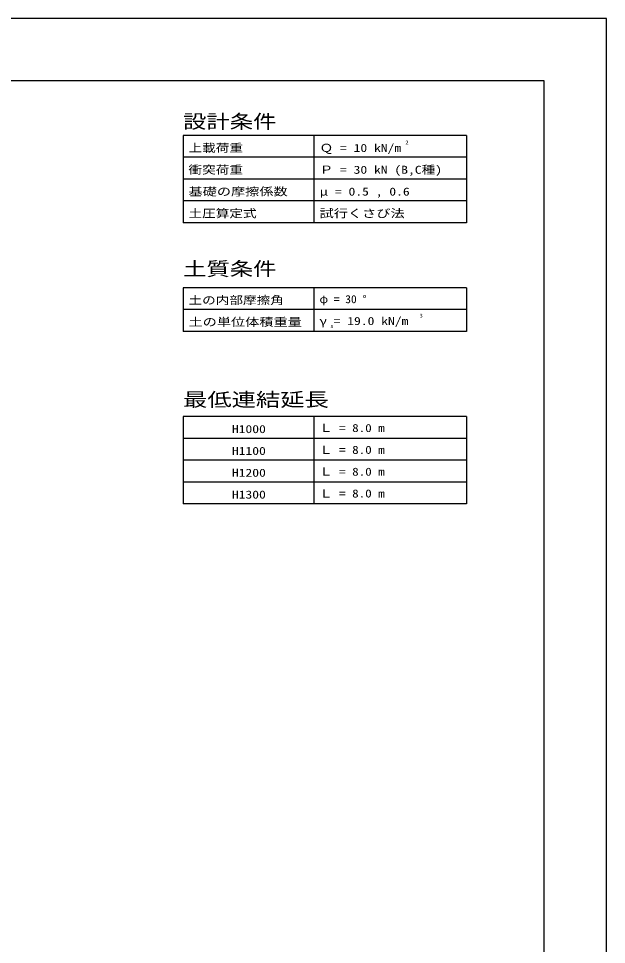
# Model space of a CAD drawing. Units: millimetres at full size; details may follow other scales. Extents: x 0 to 16820, y 0 to 11880.
# Drawn here: x 13045 to 16820, y 5940 to 11880 of the extents above; entities that cross this region are included whole.
import ezdxf
from ezdxf.enums import TextEntityAlignment as Align

# ---------------------------------------------------------------- set-up
doc = ezdxf.new("R2010")
doc.units = ezdxf.units.MM
for name, color, linetype, lineweight in [('D-TTL', 2, 'Continuous', 25), ('D-TTL-FRAM', 2, 'Continuous', 25), ('D-TTL-LINE', 7, 'Continuous', 25), ('D-TTL-TXT', 7, 'Continuous', 25)]:
    doc.layers.add(name, color=color, linetype=linetype, lineweight=lineweight)
doc.styles.add('ＭＳ ゴシック', font='')
doc.styles.get('ＭＳ ゴシック').set_extended_font_data('MS Gothic')

msp = doc.modelspace()

# ---------------------------------------------------------------- linework, layer by layer
at = {"layer": 'D-TTL'}
for points in [[(0, 0), (16820, 0), (16820, 11880), (0, 11880)], [(400, 400), (16420, 400), (16420, 11480), (400, 11480)]]:
    msp.add_lwpolyline(points, close=True, dxfattribs=at)
at = {"layer": 'D-TTL-FRAM'}
for p, q in [((15921.25, 11130), (14101.25, 11130)), ((14101.25, 11130), (14101.25, 10570)), ((15921.25, 11130), (15921.25, 10570)), ((15921.25, 10570), (14101.25, 10570)), ((15921.25, 10153.019), (14101.25, 10153.019)), ((14101.25, 10153.019), (14101.25, 9873.019)), ((15921.25, 10153.019), (15921.25, 9873.019)), ((15921.25, 9873.019), (14101.25, 9873.019)), ((15921.478, 9326.496), (14101.25, 9326.496)), ((14101.25, 9326.496), (14101.25, 8766.426)), ((15921.478, 9326.496), (15921.478, 8766.426)), ((15921.478, 8766.426), (14101.25, 8766.426))]:
    msp.add_line(p, q, dxfattribs=at)
at = {"layer": 'D-TTL-LINE'}
for p, q in [((14941.25, 11130), (14941.25, 10570)), ((15921.25, 10990), (14101.25, 10990)), ((15921.25, 10850), (14101.25, 10850)), ((15921.25, 10710), (14101.25, 10710)), ((14941.25, 10153.019), (14941.25, 9873.019)), ((15921.25, 10013.019), (14101.25, 10013.019)), ((14941.355, 9326.496), (14941.355, 8766.426)), ((15921.478, 9186.479), (14101.25, 9186.479)), ((15921.478, 9046.461), (14101.25, 9046.461)), ((15921.478, 8906.444), (14101.25, 8906.444))]:
    msp.add_line(p, q, dxfattribs=at)

# ---------------------------------------------------------------- texts
at = {"layer": 'D-TTL-TXT', "style": 'ＭＳ ゴシック'}
for s, height, width, p in [('設計条件', 87.98, 1.25, (14101.25, 11149)), ('上載荷重', 51.32, 1.25, (14136.25, 11008.667)), ('Ｑ = 10 kN/m', 51.32, 1.25, (14977.976, 11008.667)), ('2', 25.66, 1.15, (15529.033, 11064.417)), ('衝突荷重', 51.32, 1.25, (14136.25, 10868.667)), ('Ｐ = 30 kN (B,C種)', 51.32, 1.25, (14977.976, 10868.667)), ('基礎の摩擦係数', 51.32, 1.3, (14136.25, 10728.667)), ('μ = 0.5 , 0.6', 51.32, 1.25, (14977.976, 10728.667)), ('土圧算定式', 51.32, 1.25, (14136.25, 10588.667)), ('試行くさび法', 51.32, 1.3, (14977.976, 10588.667)), ('土質条件', 87.98, 1.25, (14101.25, 10204)), ('土の内部摩擦角', 51.32, 1.25, (14136.25, 10031.686)), ('φ = 30 °', 51.32, 1.05, (14977.206, 10038.516)), ('3', 25.66, 1.15, (15620.375, 9952.986)), ('土の単位体積重量', 51.32, 1.3, (14136.25, 9891.686)), ('γ = 19.0 kN/m', 51.32, 1.25, (14977.206, 9898.516)), ('s', 25.66, 1.15, (15047.065, 9886.881)), ('最低連結延長', 87.98, 1.3, (14101.25, 9365.114)), ('H1000', 51.32, 1.25, (14414.717, 9205.149)), ('Ｌ = 8.0 m', 51.32, 1.2, (14977.316, 9211.98)), ('H1100', 51.32, 1.25, (14414.717, 9065.132)), ('Ｌ = 8.0 m', 51.32, 1.2, (14977.316, 9071.962)), ('H1200', 51.32, 1.25, (14414.717, 8925.114)), ('Ｌ = 8.0 m', 51.32, 1.2, (14977.316, 8931.945)), ('H1300', 51.32, 1.25, (14414.717, 8785.097)), ('Ｌ = 8.0 m', 51.32, 1.2, (14977.316, 8791.927))]:
    msp.add_text(s, height=height, dxfattribs=dict(at, width=width)).set_placement(p, align=Align.BOTTOM_LEFT)

doc.saveas('drawing.dxf')
